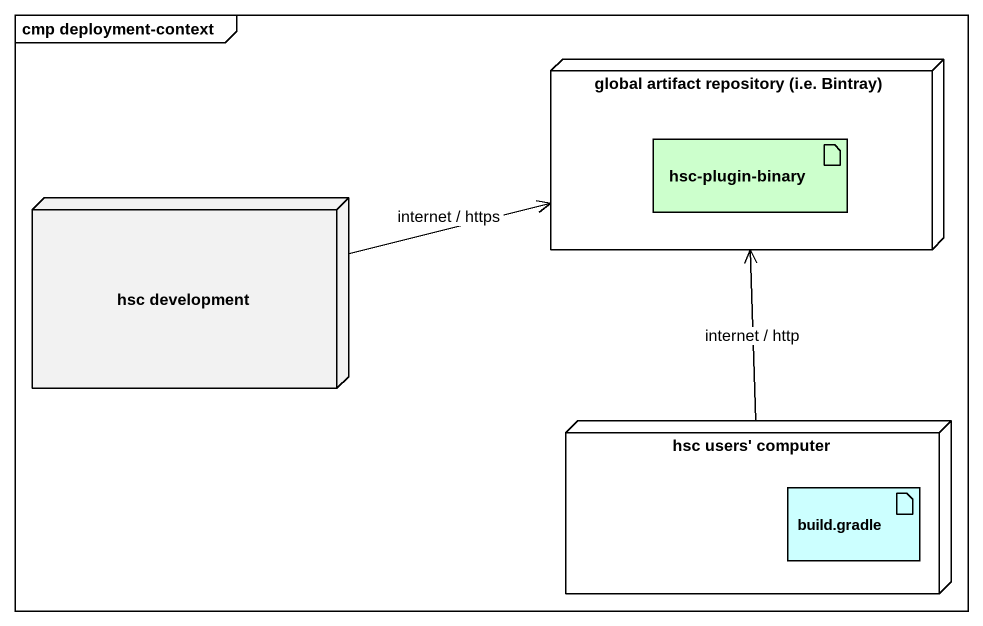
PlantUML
@startuml
mainframe cmp deployment-context
node "global artifact repository (i.e. Bintray)" as global_artifact_repository {
  artifact "hsc-plugin-binary" as hsc_plugin_binary #CCFFCC
}
node "hsc development" as hsc_development
node "hsc users' computer" as hsc_users_computer {
  artifact "build.gradle" as build_gradle #CCFFFF
}
hsc_development -right-> global_artifact_repository : internet / https
hsc_users_computer -up-> global_artifact_repository : internet / http
@enduml
